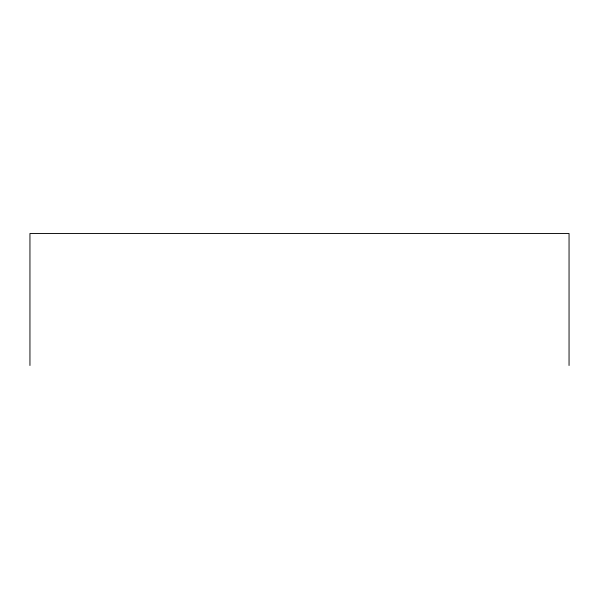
<?xml version="1.0" encoding="UTF-8"?>
<svg xmlns="http://www.w3.org/2000/svg" width="599" height="599" viewBox="0 0 599 599"><rect width="100%" height="100%" fill="white"/><g stroke="black" fill="none" stroke-linecap="round" stroke-linejoin="round"><path stroke-width="0.9" d="M569.05 365.495L569.05 233.505L29.95 233.505L29.95 365.495"/></g></svg>
